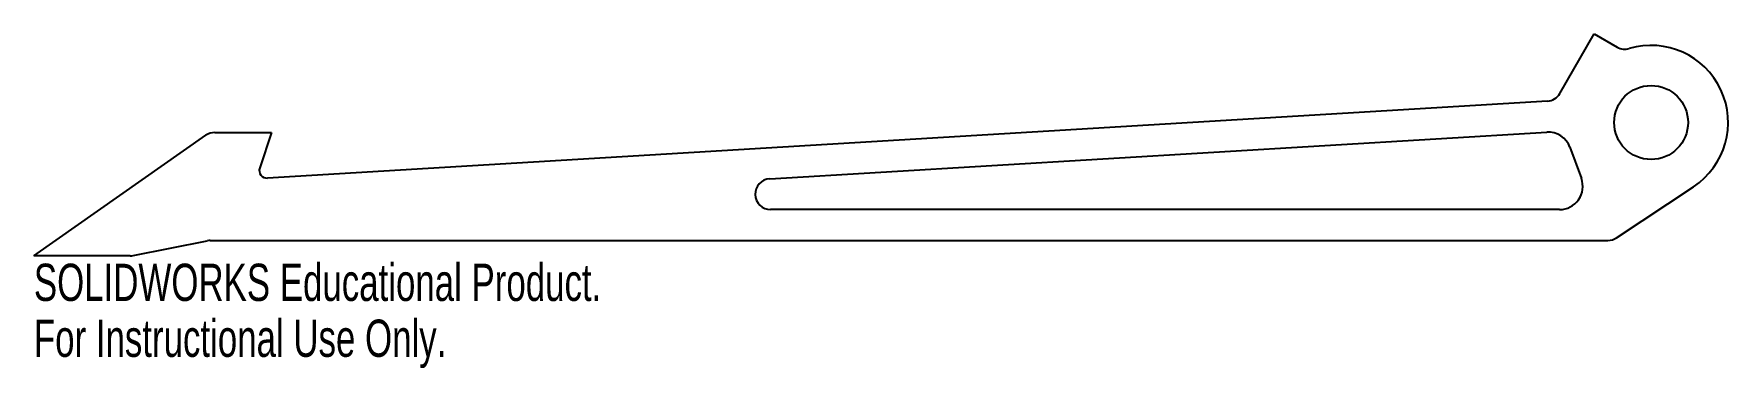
# Model space of a CAD drawing. Header units: millimetres. Extents: x -200 to 20, y -21 to 22.
import ezdxf

# ---------------------------------------------------------------- set-up
doc = ezdxf.new("R2010")
doc.units = ezdxf.units.MM
doc.styles.add('SLDTEXTSTYLE0', font='TXT', dxfattribs={"width": 0.7})

msp = doc.modelspace()

# ---------------------------------------------------------------- linework, layer by layer
at = {"color": 7, "linetype": 'Continuous', "lineweight": 25}
for p, q in [((-1.87, 14.76), (2.59, 22.49)), ((2.59, 22.49), (5.57, 20.77)), ((-3.48, 13.76), (-169.69, 3.79)), ((-200.02, -6.3), (-177.69, 9.34)), ((-176.54, 9.7), (-169.17, 9.7)), ((-169.17, 9.7), (-170.7, 5.1)), ((-104.47, 3.7), (-3.56, 9.75)), ((-0.56, 7.78), (0.92, 3.73)), ((5.48, -3.97), (15.5, 2.66)), ((-1.9, -0.3), (-104.35, -0.3)), ((-187.13, -6.26), (-177.52, -4.34)), ((-177.12, -4.3), (4.38, -4.3)), ((-187.52, -6.3), (-200.02, -6.3))]:
    msp.add_line(p, q, dxfattribs=at)
msp.add_circle((9.98, 11), 4.8, dxfattribs=at)
for centre, radius, start, end in [((6.57, 22.5), 2, 240, 286.5229), ((9.98, 11), 10, 303.4944, 106.5229), ((-3.6, 15.76), 2, 273.4348, 330), ((-176.54, 7.7), 2, 90, 125), ((-3.38, 6.76), 3, 20, 93.4348), ((-169.75, 4.79), 1, 161.5651, 273.4348), ((-104.35, 1.7), 2, 93.4348, 270), ((-1.9, 2.7), 3, 270, 20), ((-177.12, -6.3), 2, 90, 101.3099), ((4.38, -2.3), 2, 270, 303.4944), ((-187.52, -4.3), 2, 270, 281.3099)]:
    msp.add_arc(centre, radius, start, end, dxfattribs=at)

# ---------------------------------------------------------------- texts
at = {"color": 7, "linetype": 'Continuous', "char_height": 4.8336, "attachment_point": 1, "style": 'SLDTEXTSTYLE0'}
for s, insert in [('SOLIDWORKS Educational Product.', (-200.02, -7.32)), ('For Instructional Use Only.', (-200.02, -14.57))]:
    msp.add_mtext(s, dxfattribs=dict(at, insert=insert))

doc.saveas('drawing.dxf')
